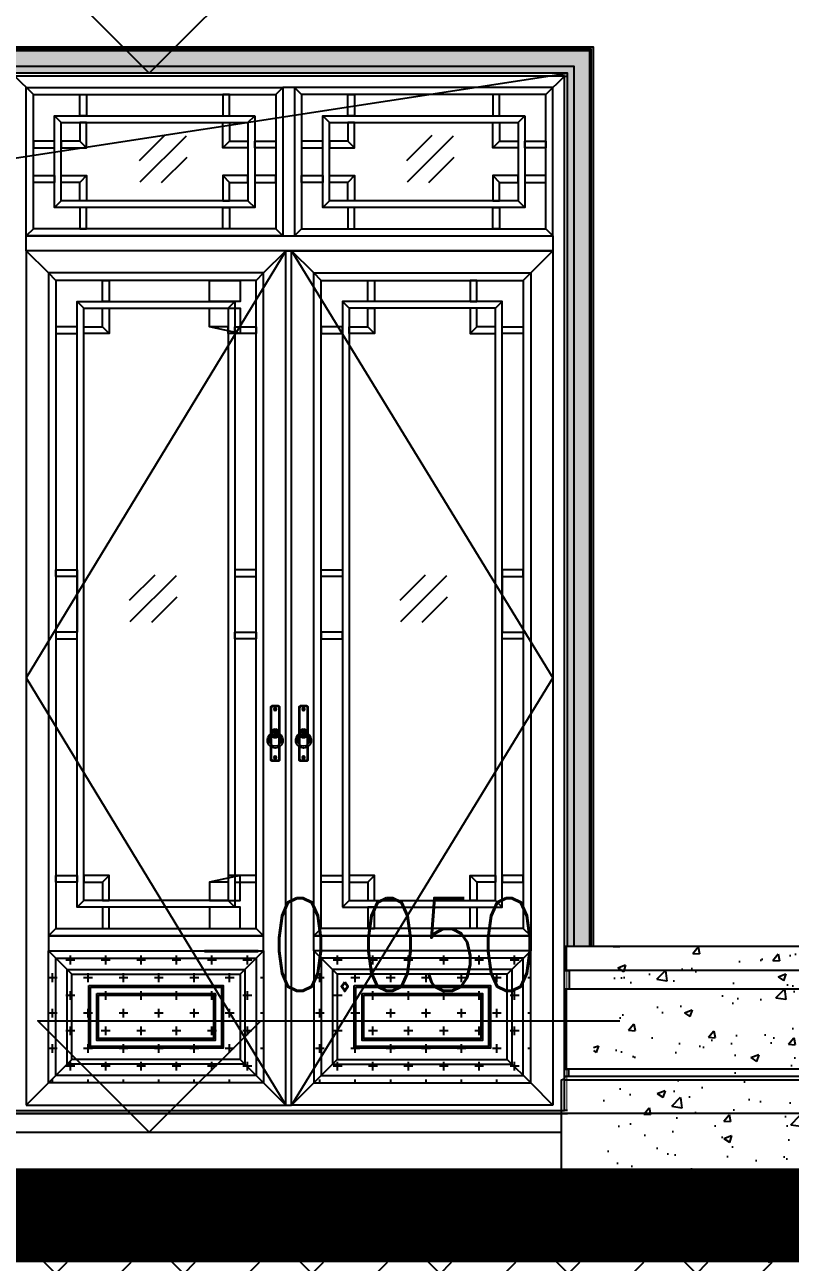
# Model space of a CAD drawing. Extents: x 296441 to 853063, y 459050 to 1117990.
# Drawn here: x 659963 to 662023, y 1082518 to 1085848 of the extents above; entities that cross this region are included whole.
import ezdxf
from ezdxf.xclip import XClip

# ---------------------------------------------------------------- set-up
doc = ezdxf.new("R2010")
doc.units = 0
doc.header["$LTSCALE"] = 1000
doc.header["$XCLIPFRAME"] = 0
for name, pattern in [('CENTER-1', [10, 6.25, -1.25, 1.25, -1.25]), ('CENTER2', [28.574999999999996, 19.05, -3.174999999999999, 3.174999999999999, -3.174999999999999]), ('DASH', [0.35, 0.25, -0.1]), ('E4-ELEV-S$0$HIDDEN2', [4.762499999999999, 3.175, -1.5875])]:
    doc.linetypes.add(name, pattern=pattern)
for name, color, linetype in [('1-1poumian-16-20$0$ZT1_Dim---标注---PM、LM、DY、JD', 252, 'Continuous'), ('1.5铝板', 3, 'Continuous'), ('95', 95, 'Continuous'), ('A_ABOVE', 21, 'DASH'), ('B-ELEV-S02$0$A-ELEV-MEDM-HEVY', 2, 'Continuous'), ('B-ELEV-S02$0$A-ELEV-THIN', 144, 'Continuous'), ('E1-TEXT-S$0$A-ANNO-LEVL', 3, 'Continuous'), ('E1-TEXT-S$0$A-ANNO-LEVL-TEXT', 255, 'Continuous'), ('E4-ELEV-S$0$A-ELEV-HDDN', 161, 'E4-ELEV-S$0$HIDDEN2'), ('E4-ELEV-S$0$A-ELEV-HEVY', 2, 'Continuous'), ('E4-ELEV-S$0$A-ELEV-XTHIN', 5, 'Continuous'), ('E4-ELEV-S$0$A-HOLE', 211, 'Continuous'), ('E4-TEXT-S$0$G-XREF', 2, 'Continuous'), ('G-GRID', 8, 'CENTER2'), ('G-XREF', 2, 'Continuous'), ('mt2-E$0$A-ELEV-OTLN', 1, 'Continuous'), ('SL-CXJ-001', 4, 'Continuous'), ('ZT0_默认图层-----PM、LM、DY、JD', 7, 'Continuous'), ('ZT1_通用--填充---PM、LM、DY、JD', 8, 'Continuous'), ('ZT3_面板--石材板-PM、LM、DY、JD', 45, 'Continuous'), ('主框线', 4, 'Continuous'), ('副框内口线', 6, 'Continuous'), ('花格栅', 6, 'Continuous'), ('铝合金花格条', 5, 'Continuous')]:
    doc.layers.add(name, color=color, linetype=linetype)
doc.styles.add('E1-TEXT-S$0$GOA_01_thin_0.75', font='romans.shx', dxfattribs={"width": 0.75, "bigfont": 'hzdx.shx'})

# ---------------------------------------------------------------- blocks, each defined once
blk = doc.blocks.new('*U2515')
at = {"layer": 'B-ELEV-S02$0$A-ELEV-MEDM-HEVY'}
blk.add_line((873.7925263893121, 1.403073629923019e-09), (-561.2074736107897, -9.011468779582915e-10), dxfattribs=at)
at = {"layer": 'B-ELEV-S02$0$A-ELEV-THIN'}
for p, q in [((873.7925263893121, -64.9999999983059), (-561.2074736103241, -65.0000000006101)), ((873.7925263893121, -114.999999998335), (-561.2074736103241, -115.0000000006392)), ((873.7925263892976, -329.9999999981021), (-561.2074736107897, -330.0000000004064)), ((873.792526389283, -349.9999999984514), (-561.2074736107897, -350.0000000007266)), ((873.7925263892976, -360.0009192613009), (-561.2074736107897, -360.0009192636052))]:
    blk.add_line(p, q, dxfattribs=at)
blk = doc.blocks.new('铜拉环')
at = {"color": 6}
for p, q in [((-2.25, 4.465142774803098), (-2.249999999767169, -4.465142774919514)), ((2.250000000232831, 4.465142774686683), (2.249999999767169, -4.465142774919514))]:
    blk.add_line(p, q, dxfattribs=at)
for centre, radius, start, end in [((0, -18.5), 21, 96.15063982235606, 83.84936017764394), ((0, 0), 4.999999999941792, 23.49372612488886, 156.5062738751111), ((0, -18.5), 16, 98.08401390717475, 81.91598609282526), ((0, 0), 4.999999999941792, 216.9667424906364, 323.0332575093636)]:
    blk.add_arc(centre, radius, start, end, dxfattribs=at)
blk = doc.blocks.new('窗执手')
at = {"color": 6}
for points in [[(12.00000000000122, -28.76631206035407), (12.00000000023405, 43.49999999999974, 0.414213562373095), (10.00000000023405, 45.49999999999974, 0.414213562373095), (8.000000000234053, 47.50000000011616), (-8.000000000231609, 47.49999999999974, 0.414213562373095), (-10.00000000023161, 45.49999999999974, 0.414213562373095), (-12.00000000023161, 43.49999999999974), (-12.00000000023161, -28.7663120605869)], [(10.00000000000122, -21.86474908096741), (10.00000000023405, 43.49999999999974, -0.4142135623816193), (8.000000000234053, 45.50000000005795), (-8.000000000231609, 45.49999999999974, -0.4142135623730951), (-10.00000000023161, 43.49999999999974), (-10.00000000023161, -21.86474908090921)], [(-12.00000000023161, -63.23368793941361), (-12.00000000023161, -98.50000000000026, 0.414213562373095), (-10.00000000023161, -100.5000000000003, 0.414213562373095), (-8.000000000231609, -102.5000000000003), (8.000000000234053, -102.5000000000003, 0.414213562373095), (10.00000000023405, -100.5000000000003, 0.414213562373095), (12.00000000000122, -98.50002934015382), (12.00000000000122, -63.23368793964644)], [(-10.00000000023161, -64.46618531248558), (-10.00000000023161, -98.50000000000026, -0.4142135623730951), (-8.000000000231609, -100.5000000000003), (8.000000000234053, -100.5000000000003, -0.4142135623389978), (10.00000000000122, -98.50000000000026), (10.00000000000122, -64.466185312602)]]:
    blk.add_lwpolyline(points, format="xyb", dxfattribs=at)
for points in [[(-11.56706704059494, -28.47279371728681), (-10.74999999999878, -27.50000000011667), (-11.69590533082251, -26.37381240807034), (-10.54344176431064, -25.4027790385301), (-11.25146348960575, -24.11369384994057), (-9.93170497449924, -23.38615310232879), (-10.37463421630551, -21.9837091377124), (-8.938298332503706, -21.52761999529346), (-9.099113569360867, -20.06571238947825), (-7.601397897581279, -19.8986021020103), (-7.47391908848536, -18.43341114535022), (-5.972380005287647, -18.5617016680192), (-5.561506090451672, -17.14953382592674), (-4.113846898776188, -17.56829502579083), (-3.435367531374737, -16.26341911772059), (-2.097220962400257, -16.95655823563018), (-1.177209725602239, -15.80911991058409), (-4.644391538022319e-10, -16.75000000000026), (1.177209725139022, -15.80911991058409), (2.09722096170421, -16.9565582357466), (3.43536753091152, -16.26341911772059), (4.113846898312971, -17.56829502579083), (5.561506089988455, -17.14953382592674), (5.97238000482443, -18.5617016680192), (7.473919088022143, -18.43341114535022), (7.601397897118062, -19.8986021020103), (9.09911356889765, -20.06571238947825), (8.938298332040489, -21.52761999529346), (10.37463421584229, -21.9837091377124), (9.931704974036023, -23.38615310232879), (11.25146348914254, -24.11369384994057), (10.54344176384743, -25.4027790385301), (11.6959053303593, -26.37381240807034), (10.74999999953556, -27.49999999988384), (11.56706703966606, -28.47279371664652)], [(-9.93730345717509, -27.50000000005846), (-10.24999999999878, -27.50000000005846)], [(-6.829454499761283, -26.14153703744549), (-10.0530491240776, -25.50032419955849)], [(9.658132502577558, -33.2438063449811), (8.938298332040489, -33.47238000470705), (9.09911356889765, -34.93428761052226), (7.601397897118062, -35.10139789799021), (7.473919088022143, -36.56658885465029), (5.97238000482443, -36.43829833198131), (5.561506089988455, -37.85046617407377), (4.113846898312971, -37.43170497420968), (3.43536753091152, -38.73658088227992), (2.09722096193704, -38.04344176437033), (1.177209725139022, -39.19088008941642), (1.222133505507372e-12, -38.25000000000026), (-1.177209725602239, -39.19088008941642), (-2.097220962167427, -38.04344176425391), (-3.435367531374737, -38.73658088227992), (-4.113846898776188, -37.43170497420968), (-5.561506090451672, -37.85046617407377), (-5.972380005287647, -36.43829833198131), (-7.47391908848536, -36.56658885465029), (-7.601397897581279, -35.10139789799021), (-9.099113569360867, -34.93428761052226), (-8.938298332503706, -33.47238000470705), (-9.658132502575114, -33.24380634515572)], [(-9.469765208194673, -23.57749481831004), (-4.731779619584501, -25.54003270692218)], [(-4.157348061444878, -24.72214883466975), (-8.522563526172831, -21.80540511180905)], [(-4.884746649999812, -30.76388336333937), (-8.522563526172831, -33.19459488819146)], [(-3.535533905726567, -23.96446609380681), (-7.247844506985217, -20.25215549254816)], [(-3.535533905726567, -31.03553390619371), (-7.247844506985217, -34.74784450745236)], [(-2.777851165503904, -23.34265193872878), (-5.694594888946682, -18.97743647417545)], [(-2.777851165271073, -31.65734806115532), (-5.694594888713851, -36.02256352588327)], [(-1.91341716237244, -22.88060233771128), (-3.92250518244569, -18.0302347920954)], [(-1.91341716237244, -32.11939766228923), (-3.922505182212859, -36.96976520802153)], [(-0.9754516088857201, -22.59607359778627), (-1.999675801022619, -17.44695087592143)], [(-0.9754516088857201, -32.40392640215603), (-1.999675801255449, -37.55304912402087)], [(-6.972697974561015e-10, -17.25000000000026), (-2.316085101483623e-10, -22.50000000005846)], [(-6.972697974561015e-10, -37.75000000000026), (-2.316085101483623e-10, -32.49999999994205)], [(0.9754516084225031, -22.59607359772806), (1.999675800559402, -17.44695087586322)], [(0.9754516086553338, -32.40392640227245), (1.999675800792232, -37.55304912407908)], [(1.913417161909223, -22.88060233753666), (3.922505181982473, -18.03023479192078)], [(1.913417161909223, -32.11939766246385), (3.922505181749642, -36.96976520819615)], [(2.777851165040687, -23.34265193855416), (5.694594888483465, -18.97743647388441)], [(2.777851165040687, -31.65734806150456), (5.694594888250634, -36.02256352617431)], [(3.53553390549618, -23.96446609363218), (7.247844506754831, -20.25215549248995)], [(3.53553390549618, -31.03553390631012), (7.247844506987661, -34.74784450745236)], [(4.157348061214492, -24.72214883449513), (8.522563526175276, -21.80540511157622)], [(9.469765208197117, -23.57749481831004), (4.731779619354114, -25.54003270686397)], [(4.884746649303764, -30.76388336316475), (8.522563526175276, -33.19459488842429)], [(6.829454499530897, -26.14153703732907), (10.05304912408005, -25.50032419938387)], [(9.937303457410366, -27.50000000011667), (10.25000000000122, -27.50000000011667)], [(-12.00000000023161, -35.41699475608792), (-12.00000000023161, -56.5830052439708)], [(-10.00000000023161, -33.51000400341607), (-10.00000000023161, -58.48999599658444)], [(10.00000000000122, -58.48999599681727), (10.00000000000122, -33.51000400318324)], [(12.00000000000122, -56.58300524432005), (12.00000000000122, -35.41699475573867)]]:
    blk.add_lwpolyline(points, dxfattribs=at)
at = {"color": 6, "linetype": 'ByBlock'}
for centre in [(1.222133505507372e-12, 37.50000000005795), (1.222133505507372e-12, -92.50000000005846)]:
    blk.add_circle(centre, 3.600000000093132, dxfattribs=at)
at = {"color": 6, "linetype": 'DASH', "ltscale": 0.002}
for centre in [(1.222133505507372e-12, 37.49999999999974), (1.222133505507372e-12, -92.50000000000026)]:
    blk.add_circle(centre, 2.5, dxfattribs=at)
at = {"color": 6}
blk.add_blockref('铜拉环', (1.222133505507372e-12, -27.50000000000026), dxfattribs=at)
blk = doc.blocks.new('单层玻璃')
at = {"layer": '95'}
for p, q in [((-1.216571543132886, -0.08520069334190339), (0.08520069322548807, 1.216571543191094)), ((-1.183139254106209, -1.183139254106209), (1.183139254106209, 1.183139254106209)), ((-0.08520069322548807, -1.216571543249302), (1.216571543132886, 0.08520069334190339))]:
    blk.add_line(p, q, dxfattribs=at)
blk = doc.blocks.new('*U1991')
at = {"layer": 'ZT1_通用--填充---PM、LM、DY、JD', "ltscale": 1000}
h = blk.add_hatch(dxfattribs=at)
h.set_pattern_fill('CROSS', color=256, scale=30)
h.set_pattern_definition([(0, (-1401.252191806105, -2709.252186925574), (47.625, 47.625), [23.8125, -71.4375]), (90, (-1389.345941806105, -2721.158436925574), (-47.625, 47.625), [23.8125, -71.4375])])
h.paths.add_polyline_path([(-1401.252191806105, -2354.000053827609), (-817.7477849922725, -2354.000041312538), (-817.7477849922725, -2709.252174410503), (-1401.252191806105, -2709.252186925574)])
h = blk.add_hatch(dxfattribs=at)
h.set_pattern_fill('CROSS', color=256, scale=30)
h.set_pattern_definition([(0, (-682.2522150072041, -2709.252177407034), (47.625, 47.625), [23.8125, -71.4375]), (90, (-670.3459650072041, -2721.158427407034), (-47.625, 47.625), [23.8125, -71.4375])])
h.paths.add_polyline_path([(-103.7478284289832, -2354.000044309301), (-682.2522150072036, -2354.000041312538), (-682.2522150072036, -2709.252174410503), (-103.7478284289832, -2709.252177407034)])
at = {"color": 8}
for p, q in [((-1442.000002275114, -50.00000950317364, 2.318144537438727e-09), (-1491.999999999311, 1.331325620601552e-08, 2.318144537438727e-09)), ((-63.00000947818671, -50.00001481128857, 2.318144537438727e-09), (-13.00000000267801, 1.596458582227343e-21, 2.318144537438727e-09)), ((-784.5000014468678, -49.99994128127582), (-765.4999999998254, -30.99993983423337)), ((-715.4999985527247, -49.99994128127582), (-734.4999999998254, -30.99993983423337)), ((-1441.99998689793, -410.9996924402239, 2.318144537438727e-09), (-1460.999981406794, -429.9996938874992, 2.318144537438727e-09)), ((-784.4999916144297, -410.9996389499865), (-765.4999999996508, -429.9996375027113)), ((-715.5000083851628, -410.9996389499865), (-734.5, -429.9996375027113)), ((-63.00002485537016, -410.9996924535371, 2.318144537438727e-09), (-44.00003034644806, -429.9996939008124, 2.318144537438727e-09)), ((-1401.252193787202, -529.7475165971135, 2.318144537438727e-09), (-1460.999999670961, -469.9996906851465, 2.318144537438727e-09)), ((-817.747786973312, -529.7475100753363), (-757.9999995684484, -469.9996849540621)), ((-682.2522130262805, -529.7475100753363), (-742.0000004311441, -469.9996849540621)), ((-103.7478264480601, -529.7475070788059, 2.318144537438727e-09), (-44.00002056424319, -469.999681166606, 2.318144537438727e-09)), ((-1381.200018703074, -549.7996912879915, 2.318144537438727e-09), (-1401.252193787202, -529.7475165971135, 2.318144537438727e-09)), ((-837.799962057441, -549.7996817694511), (-817.747786973312, -529.7475100753363)), ((-662.2000379421515, -549.7996817694511), (-682.2522130262805, -529.7475100753363)), ((-123.8000015321891, -549.7996817694511, 2.318144537438727e-09), (-103.7478264480601, -529.7475070788059, 2.318144537438727e-09)), ((-1381.200036376142, -2293.947904148097, 2.318144537438727e-09), (-1401.252191806105, -2314.00005957806, 2.318144537438727e-09)), ((-837.7999797305092, -2293.947894629557), (-817.7477849922725, -2314.000066323671)), ((-662.2000202689669, -2293.947894629557), (-682.2522150072036, -2314.000066323671)), ((-123.7999838590044, -2293.947894629557, 2.318144537438727e-09), (-103.7478284289832, -2314.000050059753, 2.318144537438727e-09)), ((-1338.195294790328, -2417.056950843385, 2.318144537438727e-09), (-1401.252191806105, -2354.000053827609, 2.318144537438727e-09)), ((-817.7477849922725, -2354.000041312538), (-880.804682008049, -2417.056938328315)), ((-682.2522150072036, -2354.000041312538), (-619.1953179914271, -2417.056938328315)), ((-166.8047254447597, -2417.056941325078, 2.318144537438727e-09), (-103.7478284289832, -2354.000044309301, 2.318144537438727e-09)), ((-1338.195294790328, -2646.195289909798, 2.318144537438727e-09), (-1401.252191806105, -2709.252186925574, 2.318144537438727e-09)), ((-880.804682008049, -2646.195277394727), (-817.7477849922725, -2709.252174410503)), ((-619.1953179914271, -2646.195277394727), (-682.2522150072036, -2709.252174410503)), ((-166.8047254447597, -2646.195280391257, 2.318144537438727e-09), (-103.7478284289832, -2709.252177407034, 2.318144537438727e-09)), ((-1401.252191806105, -2709.252186925574, 2.318144537438727e-09), (-1461.000017718246, -2769.000012837541, 2.318144537438727e-09)), ((-817.7477849922725, -2709.252174410503), (-757.9999956008396, -2769.000003319234)), ((-682.2522150072036, -2709.252174410503), (-742.0000043986365, -2769.000003319234)), ((-103.7478284289832, -2709.252177407034, 2.318144537438727e-09), (-44.0000025168415, -2769.000003319234, 2.318144537438727e-09))]:
    blk.add_line(p, q, dxfattribs=at)
at = {"color": 6}
blk.add_line((-765.4999999998254, -30.99993983423337), (-734.4999999998254, -30.99994178046472), dxfattribs=at)
for p, q in [((-757.9999957808759, -469.9996811663732), (-1460.999997660061, -1619.499851761111, 2.318144537655567e-09)), ((-742.0000004311441, -469.9996884781867), (-757.9999995684484, -469.9996811663732)), ((-742.0000042187166, -469.9996811663732), (-44.00002257502683, -1619.499842242571, 2.318144537655567e-09)), ((-1460.999997660061, -1619.499851761111, 2.318144537655567e-09), (-757.9999995693215, -2768.999999350868)), ((-44.00002257502683, -1619.499842242571, 2.318144537655567e-09), (-742.0000004302128, -2768.999999350868)), ((-742.0000004302128, -2769.000003319234), (-757.9999956008396, -2769.000003319234))]:
    blk.add_line(p, q)
for points in [[(-1517.999999998379, -2784.00002700808), (-1491.999999999252, -2784.00002700808), (-1491.999999999311, 1.331325620601552e-08), (-1517.999999998437, 1.331325620601552e-08)], [(12.99999999819511, -2784.000027021393), (-13.00000000093178, -2784.000027021393), (-13.00000000098998, 1.596458582227343e-21), (12.9999999981369, 1.596458582227343e-21)], [(-1460.999999670961, -429.9998052403843), (-1460.999997659712, -469.9997802292509), (-44.00001391355227, -469.9996643816121), (-44.00001391355227, -429.9996893927455)], [(-1460.999997660527, -2769.000012837541), (-757.9999995693215, -2769.000003319234), (-757.9999995684484, -469.9996811663732), (-1460.999997659712, -469.9996906851465)], [(-44.00002257456117, -2769.000003319234), (-742.0000004302128, -2769.000003319234), (-742.0000004311441, -469.9996811663732), (-44.0000225755507, -469.999681166606)], [(-817.7477849922725, -2354.000041312538), (-817.7477849922725, -2314.000066323671), (-1401.252191806105, -2314.000078838742), (-1401.252191806105, -2354.000053827609)], [(-682.2522150072036, -2354.000041312538), (-682.2522150072036, -2314.000066323671), (-103.7478284289832, -2314.000069320435), (-103.7478284289832, -2354.000044309301)]]:
    blk.add_lwpolyline(points, close=True)
at = {"color": 2, "ltscale": 250}
for points in [[(-1381.200036376142, -2293.947904148097), (-837.7999797305092, -2293.947894629557), (-837.799962057441, -549.7996817694511), (-1381.200018703074, -549.7996912879915)], [(-123.7999838590044, -2293.947894629557), (-662.2000202689669, -2293.947894629557), (-662.2000379421515, -549.7996817694511), (-123.8000015321891, -549.7996817694511)], [(-1381.200016721976, -2374.052228911738), (-837.7999600764015, -2374.052216396667), (-837.7999600764015, -2689.199999326374), (-1381.200016721976, -2689.200011841445)], [(-123.8000035131122, -2374.05221939343), (-662.2000399230747, -2374.052216396667), (-662.2000399230747, -2689.199999326374), (-123.8000035131122, -2689.200002322905)]]:
    blk.add_lwpolyline(points, close=True, dxfattribs=at)
at = {"layer": '1.5铝板', "ltscale": 250}
for points in [[(-765.4999780881335, -429.9996375027113), (-1460.999981406794, -429.9996938874992), (-1461.000003318486, -30.99999621878844), (-765.4999999998254, -30.99993983423337)], [(-734.5000219115173, -429.9996375027113), (-44.00003034644806, -429.9996939008124), (-44.00000843475618, -30.9999962321017), (-734.4999999998254, -30.99993983423337)], [(-784.499979131564, -410.9996389499865), (-1441.999982450225, -410.9996924402239), (-1442.000002275114, -49.99999477174599), (-784.4999989563948, -49.99994128127582)], [(-715.5000208680867, -410.9996389499865), (-63.00002930301753, -410.9996924535371), (-63.00000947818671, -49.99999478505924), (-715.5000010432559, -49.99994128127582)], [(-1401.252191806105, -2354.000053827609), (-817.7477849922725, -2354.000041312538), (-817.7477849922725, -2709.252174410503), (-1401.252191806105, -2709.252186925574)], [(-103.7478284289832, -2354.000044309301), (-682.2522150072036, -2354.000041312538), (-682.2522150072036, -2709.252174410503), (-103.7478284289832, -2709.252177407034)]]:
    blk.add_lwpolyline(points, close=True, dxfattribs=at)
at = {"layer": 'A_ABOVE', "color": 3, "linetype": 'CENTER2', "ltscale": 10, "const_width": 16}
for points in [[(-1505.000000000358, 4.007290117444495e-06), (-1504.999999998903, -2784.00002700808)], [(-4.547473508864641e-13, 3.993976861238481e-06), (-1.339230948360637e-09, -2784.000027021393)]]:
    blk.add_lwpolyline(points, dxfattribs=at)
at = {"layer": 'SL-CXJ-001', "ltscale": 250}
for points in [[(-1351.200016721976, -2404.052228911738), (-867.7999600764015, -2404.052216396667), (-867.7999600764015, -2659.199999326374), (-1351.200016721976, -2659.200011841445)], [(-1338.195294790328, -2417.056950843385), (-880.804682008049, -2417.056938328315), (-880.804682008049, -2646.195277394727), (-1338.195294790328, -2646.195289909798)], [(-153.8000035131122, -2404.05221939343), (-632.2000399230747, -2404.052216396667), (-632.2000399230747, -2659.199999326374), (-153.8000035131122, -2659.200002322905)], [(-166.8047254447597, -2417.056941325078), (-619.1953179914271, -2417.056938328315), (-619.1953179914271, -2646.195277394727), (-166.8047254447597, -2646.195280391257)], [(-926.3046881378978, -2447.05689361156), (-1292.695288660479, -2447.05699556014), (-1292.695288660479, -2616.195334626553), (-926.3046881378978, -2616.195232677972)], [(-930.9730330652674, -2451.725239695981), (-1288.02694373311, -2451.725339330458), (-1288.02694373311, -2611.526988542131), (-930.9730330652674, -2611.526888907654)], [(-212.3047273335983, -2447.056888845749), (-573.6953161025885, -2447.056990807643), (-573.6953161025885, -2616.195329874055), (-212.3047273335983, -2616.195227912161)], [(-216.9730722610261, -2451.725234930171), (-569.0269711751607, -2451.725334577961), (-569.0269711751607, -2611.526983789634), (-216.9730722610261, -2611.526884141844)], [(-947.6363432104699, -2468.388553971192), (-1271.363633587907, -2468.388645346002), (-1271.363633587907, -2594.86367426692), (-947.6363432104699, -2594.863582892343)], [(-952.3046881378978, -2473.056900055613), (-1266.695288660479, -2473.05698911632), (-1266.695288660479, -2590.195328182499), (-952.3046881378978, -2590.195239122026)], [(-233.6363824062282, -2468.388549205381), (-552.3636610299582, -2468.388640593272), (-552.3636610299582, -2594.863669514423), (-233.6363824062282, -2594.8635781263)], [(-238.3047273335978, -2473.056895289803), (-547.6953161025885, -2473.056984363589), (-547.6953161025885, -2590.195323430002), (-238.3047273335978, -2590.195234355982)]]:
    blk.add_lwpolyline(points, close=True, dxfattribs=at)
at = {"layer": '主框线'}
blk.add_lwpolyline([(-13.00000000180489, -2784.000027021393), (-1492.000000000126, -2783.99999688678), (-1491.999999999311, 3.013461362570713e-05), (-13.00000000098998, 1.596458582227343e-21)], close=True, dxfattribs=at)
at = {"layer": '副框内口线', "linetype": 'CENTER-1', "ltscale": 40}
blk.add_lwpolyline([(-4.999988907832176, -2792.000027173664), (-1500.000000000126, -2791.99999688678), (-1499.999999999311, 8.000003113220446), (-4.999988907017269, 7.999999847728759)], close=True, dxfattribs=at)
at = {"layer": '花格栅', "color": 6, "ltscale": 250}
for points in [[(-1401.252211460271, -2314.000079232226), (-817.7478046463802, -2314.000069713686), (-817.747786973312, -529.7475066853222), (-1401.252193787202, -529.7475162038626)], [(-103.7478087748755, -2314.000069713686), (-682.2521953530959, -2314.000069713686), (-682.2522130262805, -529.7475066853222), (-103.7478264480601, -529.7475066853222)]]:
    blk.add_lwpolyline(points, close=True, dxfattribs=at)
at = {"layer": '铝合金花格条'}
for p, q in [((-1324.200026330722, -1346.873753295704, -7.566064174344741e-07), (-1324.200026331653, -1496.873753295704, -7.566064174344741e-07)), ((-894.7999696930638, -1346.873743777163, -3.806213532545673e-07), (-894.7999696939951, -1496.873743777163, -3.806213532545673e-07)), ((-605.2000291027362, -1346.873743777163, -3.806213532545673e-07), (-605.2000291018048, -1496.873743777163, -3.806213532545673e-07)), ((-180.7999927006899, -1346.873743777164, -7.566064174344741e-07), (-180.7999926997586, -1496.873743777164, -7.566064174344741e-07))]:
    blk.add_line(p, q, dxfattribs=at)
for points in [[(-1316.99999541342, -50.00000471361447), (-1298.99999541342, -50.00000471268315), (-1298.99999541051, -107.0000047126832), (-1316.99999541051, -107.0000047136145)], [(-909.499992089055, -49.99997265450656), (-927.499992089055, -49.99997265357524), (-927.499992091849, -106.9999726535752), (-909.499992091849, -106.9999726545066)], [(-590.5000079107122, -50.00011007976718), (-572.5000079107122, -50.00011007883586), (-572.5000079078018, -107.0001100788359), (-590.5000079078018, -107.0001100797672)], [(-188.0000163399386, -50.00010601943359), (-206.0000163399386, -50.00010601850227), (-206.0000163427326, -107.0001060185023), (-188.0000163427326, -107.0001060194336)], [(-1384.999995410393, -107.0000047168741), (-1384.999875581017, -354.0826572414534), (-841.499872262415, -354.0826251821127), (-841.499992091849, -106.9999726577662)], [(-1366.999995410393, -125.0000047168741), (-1366.999875581017, -336.0826572414534), (-859.499872262415, -336.0826251821127), (-859.499992091849, -124.9999726577662)], [(-658.5000079076854, -107.0001100830268), (-658.4998880783096, -354.0827626073733), (-119.999896513415, -354.0827585470397), (-120.0000163427326, -107.0001060226932)], [(-640.5000079076854, -125.0001100830268), (-640.4998880783096, -336.0827626073733), (-137.999896513415, -336.0827585470397), (-138.0000163427326, -125.0001060226932)], [(-1441.99999541051, -175.0000047168741), (-1441.99999541051, -193.0000047168741), (-1384.99999541051, -193.0000047168741), (-1384.99999541051, -175.0000047168741)], [(-784.499992091849, -174.9999726577662), (-784.499992091849, -192.9999726577662), (-841.499992091849, -192.9999726577662), (-841.499992091849, -174.9999726577662)], [(-715.5000079078018, -175.0001100830268), (-715.5000079078018, -193.0001100830268), (-658.5000079078018, -193.0001100830268), (-658.5000079078018, -175.0001100830268)], [(-63.00001634273258, -175.0001060226932), (-63.00001634273258, -193.0001060226932), (-120.0000163427326, -193.0001060226932), (-120.0000163427326, -175.0001060226932)], [(-1441.999875581017, -286.0826572423848), (-1441.999875581017, -268.0826572423848), (-1384.999875581017, -268.0826572423848), (-1384.999875581017, -286.0826572423848)], [(-784.499872262415, -286.082625183044), (-784.499872262415, -268.082625183044), (-841.499872262415, -268.082625183044), (-841.499872262415, -286.082625183044)], [(-715.4998880783096, -286.0827626083046), (-715.4998880783096, -268.0827626083046), (-658.4998880783096, -268.0827626083046), (-658.4998880783096, -286.0827626083046)], [(-62.99989651341502, -286.082758547971), (-62.99989651341502, -268.082758547971), (-119.999896513415, -268.082758547971), (-119.999896513415, -286.082758547971)], [(-1316.999875583811, -411.0826572456444), (-1298.999875583811, -411.0826572465757), (-1298.999875581017, -354.0826572465757), (-1316.999875581017, -354.0826572456444)], [(-909.499872259621, -411.0826251863036), (-927.499872259621, -411.082625187235), (-927.499872262415, -354.082625187235), (-909.499872262415, -354.0826251863036)], [(-590.4998880811036, -411.0827626115642), (-572.4998880811036, -411.0827626124956), (-572.4998880783096, -354.0827626124956), (-590.4998880783096, -354.0827626115642)], [(-187.9998965106211, -411.0827585512307), (-205.9998965106211, -411.082758552162), (-205.999896513415, -354.082758552162), (-187.999896513415, -354.0827585512307)], [(-1256.200018699348, -549.7996912879915), (-1238.200018699348, -549.7996912879915), (-1238.200018699348, -606.7996912879915), (-1256.200018699348, -606.7996912879915)], [(-962.7999620607006, -549.7996817694511), (-980.7999620607006, -549.7996817694511), (-980.7999620607006, -606.7996817694511), (-962.7999620607006, -606.7996817694511)], [(-537.2000379388919, -549.7996817694511), (-619.200043812627, -549.7996817694511), (-619.200043812627, -606.7996817694511), (-537.2000379388919, -606.7996817694511)], [(-248.8000015359139, -549.7996817694511), (-266.8000015359139, -549.7996817694511), (-266.8000015359139, -606.7996817694511), (-248.8000015359139, -606.7996817694511)], [(-894.7999797337689, -2236.947894629557), (-1324.200036371485, -2236.947904148097), (-1324.200018698417, -606.7996912879915), (-894.7999620607006, -606.7996817694511)], [(-912.7999797337689, -2218.947894629557), (-1306.200036371485, -2218.947904148097), (-1306.200018698417, -624.7996912879915), (-912.7999620607006, -624.7996817694511)], [(-605.2000202657073, -2236.947894629557), (-180.7999838636611, -2236.947894629557), (-180.8000015368457, -606.7996817694511), (-605.2000379388919, -606.7996817694511)], [(-587.2000202657073, -2218.947894629557), (-198.7999838636611, -2218.947894629557), (-198.8000015368457, -624.7996817694511), (-587.2000379388919, -624.7996817694511)], [(-1381.200018702608, -674.7996912851976), (-1381.200018703539, -692.7996912851976), (-1324.200018703539, -692.7996912879915), (-1324.200018702608, -674.7996912879915)], [(-837.799962057441, -674.7996817666572), (-837.7999620565097, -692.7996817666572), (-894.7999620565097, -692.7996817694511), (-894.799962057441, -674.7996817694511)], [(-662.2000379421515, -674.7996817666572), (-662.2000379430829, -692.7996817666572), (-605.2000379430829, -692.7996817694511), (-605.2000379421515, -674.7996817694511)], [(-123.8000015326547, -674.7996817666572), (-123.8000015317234, -692.7996817666572), (-180.8000015317234, -692.7996817694511), (-180.8000015326547, -674.7996817694511)], [(-1324.200026330722, -1346.873753295704), (-1381.200026330722, -1346.873753295704), (-1381.200026330722, -1328.873753295704), (-1324.200026330722, -1328.873753295704)], [(-894.7999696939951, -1346.873743777163), (-837.7999696939951, -1346.873743777163), (-837.7999696939951, -1328.873743777163), (-894.7999696939951, -1328.873743777163)], [(-605.2000291018048, -1346.873743777163), (-662.2000291018048, -1346.873743777163), (-662.2000291018048, -1328.873743777163), (-605.2000291018048, -1328.873743777163)], [(-180.7999927006899, -1346.873743777164), (-123.7999927006899, -1346.873743777164), (-123.7999927006899, -1328.873743777164), (-180.7999927006899, -1328.873743777164)], [(-1324.200026330722, -1496.873753295704), (-1381.200026330722, -1496.873753295704), (-1381.200026330722, -1514.873753295704), (-1324.200026330722, -1514.873753295704)], [(-894.7999696939951, -1496.873743777163), (-837.7999696939951, -1496.873743777163), (-837.7999696939951, -1514.873743777163), (-894.7999696939951, -1514.873743777163)], [(-605.2000291018048, -1496.873743777163), (-662.2000291018048, -1496.873743777163), (-662.2000291018048, -1514.873743777163), (-605.2000291018048, -1514.873743777163)], [(-180.7999927006899, -1496.873743777164), (-123.7999927006899, -1496.873743777164), (-123.7999927006899, -1514.873743777164), (-180.7999927006899, -1514.873743777164)], [(-1381.200036375676, -2168.947904150891), (-1381.200036376607, -2150.947904150891), (-1324.200036376607, -2150.947904148097), (-1324.200036375676, -2168.947904148097)], [(-837.7999797305092, -2168.947894632816), (-837.7999797295779, -2150.947894632816), (-894.7999797295779, -2150.94789462979), (-894.7999797305092, -2168.94789462979)], [(-662.2000202689669, -2168.947894632816), (-662.2000202698982, -2150.947894632816), (-605.2000202698982, -2150.94789462979), (-605.2000202689669, -2168.94789462979)], [(-123.7999838594701, -2168.947894632351), (-123.7999838585388, -2150.947894632351), (-180.7999838585388, -2150.947894629557), (-180.7999838594701, -2168.947894629557)], [(-1256.200036372416, -2293.947904148097), (-1238.200036372416, -2293.947904148097), (-1238.200036372416, -2236.947904148097), (-1256.200036372416, -2236.947904148097)], [(-962.7999797337689, -2293.94789462979), (-980.7999797337689, -2293.94789462979), (-980.7999797337689, -2236.94789462979), (-962.7999797337689, -2236.94789462979)], [(-537.2000202657073, -2293.94789462979), (-619.2000261394423, -2293.94789462979), (-619.2000261394423, -2236.94789462979), (-537.2000202657073, -2236.94789462979)], [(-248.7999838627293, -2293.947894629557), (-266.7999838627293, -2293.947894629557), (-266.7999838627293, -2236.947894629557), (-248.7999838627293, -2236.947894629557)]]:
    blk.add_lwpolyline(points, close=True, dxfattribs=at)
for points, elevation in [([(-1366.999995410393, -125.0000047168741), (-1384.999995410393, -107.0000047168741)], 3.088924884035726e-05), ([(-1298.999995410277, -193.0000047168741), (-1316.99999541051, -175.0000047168741), (-1366.99999541051, -175.0000047168741), (-1366.99999541051, -193.0000047168741), (-1298.99999541051, -193.0000047168741), (-1298.999995410626, -125.0000047168741), (-1316.999995410626, -125.0000047168741), (-1316.99999541051, -175.0000047168741)], 3.088924884035726e-05), ([(-927.4999920920818, -192.9999726577662), (-909.499992091849, -174.9999726577662), (-859.499992091849, -174.9999726577662), (-859.499992091849, -192.9999726577662), (-927.499992091849, -192.9999726577662), (-927.499992091849, -124.9999726577662), (-909.499992091849, -124.9999726577662), (-909.499992091849, -174.9999726577662)], 3.088693069581983e-05), ([(-859.499992091849, -124.9999726577662), (-841.499992091849, -106.9999726577662)], 3.088693069581983e-05), ([(-640.5000079076854, -125.0001100830268), (-658.5000079076854, -107.0001100830268)], 3.088693069581983e-05), ([(-572.5000079075689, -193.0001100830268), (-590.5000079078018, -175.0001100830268), (-640.5000079078018, -175.0001100830268), (-640.5000079078018, -193.0001100830268), (-572.5000079078018, -193.0001100830268), (-572.5000079079182, -125.0001100830268), (-590.5000079079182, -125.0001100830268), (-590.5000079078018, -175.0001100830268)], 3.088693069581983e-05), ([(-206.0000163429654, -193.0001060226932), (-188.0000163427326, -175.0001060226932), (-138.0000163427326, -175.0001060226932), (-138.0000163427326, -193.0001060226932), (-206.0000163427326, -193.0001060226932), (-206.0000163427326, -125.0001060226932), (-188.0000163427326, -125.0001060226932), (-188.0000163427326, -175.0001060226932)], 3.088924884035726e-05), ([(-138.0000163427326, -125.0001060226932), (-120.0000163427326, -107.0001060226932)], 3.088924884035726e-05), ([(-1298.999875580785, -268.0826572423848), (-1316.999875581017, -286.0826572423848), (-1366.999875581017, -286.0826572423848), (-1366.999875581017, -268.0826572423848), (-1298.999875581017, -268.0826572423848), (-1298.999875581017, -336.0826572423848), (-1316.999875581017, -336.0826572423848), (-1316.999875581017, -286.0826572423848)], 3.050862748710248e-05), ([(-927.4998722626478, -268.082625183044), (-909.499872262415, -286.082625183044), (-859.499872262415, -286.082625183044), (-859.499872262415, -268.082625183044), (-927.499872262415, -268.082625183044), (-927.499872262415, -336.082625183044), (-909.499872262415, -336.082625183044), (-909.499872262415, -286.082625183044)], 3.050630934256504e-05), ([(-572.4998880780768, -268.0827626083046), (-590.4998880783096, -286.0827626083046), (-640.4998880783096, -286.0827626083046), (-640.4998880783096, -268.0827626083046), (-572.4998880783096, -268.0827626083046), (-572.4998880783096, -336.0827626083046), (-590.4998880783096, -336.0827626083046), (-590.4998880783096, -286.0827626083046)], 3.050630934256504e-05), ([(-205.9998965136479, -268.082758547971), (-187.999896513415, -286.082758547971), (-137.999896513415, -286.082758547971), (-137.999896513415, -268.082758547971), (-205.999896513415, -268.082758547971), (-205.999896513415, -336.082758547971), (-187.999896513415, -336.082758547971), (-187.999896513415, -286.082758547971)], 3.050862748710248e-05), ([(-1366.999875581017, -336.0826572414534), (-1384.999875581017, -354.0826572414534)], 3.050862748710248e-05), ([(-859.499872262415, -336.0826251821127), (-841.499872262415, -354.0826251821127)], 3.050630934256504e-05), ([(-640.4998880783096, -336.0827626073733), (-658.4998880783096, -354.0827626073733)], 3.050630934256504e-05), ([(-137.999896513415, -336.0827585470397), (-119.999896513415, -354.0827585470397)], 3.050862748710248e-05), ([(-1306.200018698417, -624.7996912879915), (-1324.200018698417, -606.7996912879915)], 3.050862748710248e-05), ([(-1238.200018699348, -692.7996912879915), (-1256.200018699348, -674.7996912879915), (-1256.200018699348, -624.7996912879915), (-1238.200018699348, -624.7996912879915), (-1238.200018699348, -692.7996912879915), (-1306.200018699348, -692.7996912879915), (-1306.200018699348, -674.7996912879915), (-1256.200018699348, -674.7996912879915)], 3.050862748710248e-05), ([(-980.7999620607006, -692.799681769684), (-962.7999620607006, -674.7996817694511), (-962.7999620607006, -624.7996817694511), (-980.7999620607006, -624.7996817694511), (-980.7999620607006, -692.7996817694511), (-912.7999620607006, -692.7996817694511), (-912.7999620607006, -674.7996817694511), (-962.7999620607006, -674.7996817694511)], 3.088461255128239e-05), ([(-912.7999620607006, -624.7996817694511), (-894.7999620607006, -606.7996817694511)], 3.088461255128239e-05), ([(-619.200043812627, -692.799681769684), (-537.2000379388919, -674.7996817694511), (-537.2000379388919, -624.7996817694511), (-619.200043812627, -624.7996817694511), (-619.200043812627, -692.7996817694511), (-587.2000379388919, -692.7996817694511), (-587.2000379388919, -674.7996817694511), (-537.2000379388919, -674.7996817694511)], 3.088461255128217e-05), ([(-587.2000379388919, -624.7996817694511), (-605.2000379388919, -606.7996817694511)], 3.088461255128239e-05), ([(-266.8000015359144, -692.799681769684), (-248.8000015359144, -674.7996817694511), (-248.8000015359144, -624.7996817694511), (-266.8000015359144, -624.7996817694511), (-266.8000015359144, -692.7996817694511), (-198.8000015359144, -692.7996817694511), (-198.8000015359144, -674.7996817694511), (-248.8000015359144, -674.7996817694511)], 3.050862748710248e-05), ([(-198.8000015368457, -624.7996817694511), (-180.8000015368457, -606.7996817694511)], 3.050862748710248e-05), ([(-1238.200036372416, -2150.947904147864), (-1256.200036372416, -2168.947904148097), (-1256.200036372416, -2218.947904148097), (-1238.200036372416, -2218.947904148097), (-1238.200036372416, -2150.947904148097), (-1306.200036372416, -2150.947904148097), (-1306.200036372416, -2168.947904148097), (-1256.200036372416, -2168.947904148097)], 3.050862748710248e-05), ([(-980.7999797337689, -2150.947894629557), (-962.7999797337689, -2168.94789462979), (-962.7999797337689, -2218.94789462979), (-980.7999797337689, -2218.94789462979), (-980.7999797337689, -2150.94789462979), (-912.7999797337689, -2150.947894630022), (-912.7999797337689, -2168.947894630022), (-962.7999797337689, -2168.94789462979)], 3.088461255128239e-05), ([(-619.2000261394423, -2150.947894629557), (-537.2000202657073, -2168.94789462979), (-537.2000202657073, -2218.94789462979), (-619.2000261394423, -2218.94789462979), (-619.2000261394423, -2150.94789462979), (-587.2000202657073, -2150.947894630022), (-587.2000202657073, -2168.947894630022), (-537.2000202657073, -2168.94789462979)], 3.088461255128217e-05), ([(-266.7999838627297, -2150.947894629557), (-248.7999838627297, -2168.947894629557), (-248.7999838627297, -2218.947894629557), (-266.7999838627297, -2218.947894629557), (-266.7999838627297, -2150.947894629557), (-198.7999838627297, -2150.947894629557), (-198.7999838627297, -2168.947894629557), (-248.7999838627297, -2168.947894629557)], 3.050862748710248e-05), ([(-1306.200036371485, -2218.947904148097), (-1324.200036371485, -2236.947904148097)], 3.050862748710248e-05), ([(-912.7999797337689, -2218.947894629557), (-894.7999797337689, -2236.947894629557)], 3.088461255128239e-05), ([(-587.2000202657073, -2218.947894629557), (-605.2000202657073, -2236.947894629557)], 3.088461255128239e-05), ([(-198.7999838636611, -2218.947894629557), (-180.7999838636611, -2236.947894629557)], 3.050862748710248e-05)]:
    blk.add_lwpolyline(points, dxfattribs=dict(at, elevation=elevation))
at = {"xscale": -52.5, "yscale": 52.5, "zscale": 52.5}
for p in [(-1131.427565052873, -222.9758031354286, -3.806213532547842e-07), (-412.5935682264972, -222.9758031354286, -3.80621353255001e-07), (-1113.697843567003, -1405.974266212899, -3.806213532545673e-07), (-385.9067846360849, -1405.974282338982, -3.806213532547842e-07)]:
    blk.add_blockref('单层玻璃', p, dxfattribs=at)
for p in [(-789.97818479751, -1741.500003319234), (-713.7260575757828, -1741.500003319234)]:
    blk.add_blockref('窗执手', p)
blk = doc.blocks.new('20200326164845')
at = {"layer": 'ZT0_默认图层-----PM、LM、DY、JD', "ltscale": 1000}
ref = blk.add_blockref('*U1991', (-749.9999999996417, -7.99999658561137), dxfattribs=at)
XClip(ref).set_block_clipping_path([(-1499.9999999993106, -2792.000005609727), (139.05751291284196, 8.000003099909009)])
blk = doc.blocks.new('20191018112751')
at = {"layer": 'ZT3_面板--石材板-PM、LM、DY、JD'}
blk.add_lwpolyline([(0, 0), (30.00000021187589, 0), (30.0000002104789, -64.99999999976717), (20.00000021094456, -64.99999999976717), (20.00000021117739, -114.9999999997672), (27.69230790273286, -114.9999999997672), (30.00000021024607, -117.3076923075132), (30.00000021094456, -329.9999999997672), (22.30769251752645, -329.9999999995343), (22.30769251682796, -350), (32.30769251659513, -350, 0.4142218962024014), (42.30769251286983, -360.000284533482), (42.30769251286983, -850.0000000214204)], format="xyb", dxfattribs=at)
blk = doc.blocks.new('E4-ELEV-S')
at = {"layer": 'ZT1_通用--填充---PM、LM、DY、JD', "ltscale": 1000}
h = blk.add_hatch(dxfattribs=at)
h.set_pattern_fill('混凝土', color=256, scale=10)
h.set_pattern_definition([(49.99999999999999, (48895.35017838911, 450.000003278954), (71.72601826007535, -6.275213498259511), [7.5, -82.5]), (355, (48895.35017838911, 450.000003278954), (-13.8751333613, 75.21921337000119), [6, -66]), (100.4514, (48901.32734638907, 449.4770692789461), (57.85093817140216, 68.94395420609536), [6.374019000000001, -70.1142112]), (46.18420000000002, (48895.35017838911, 470.000003278954), (106.7241048625644, -16.55190143290181), [11.24999999999997, -123.7499999999998]), (96.6356, (48904.24385288917, 468.6206725791562), (93.46627055487033, 97.41178709004417), [9.561028799999999, -105.1713]), (351.1842, (48895.35017838911, 470.000003278954), (93.46619451336272, 97.41186009253246), [9, -99]), (21, (48905.35017838911, 465.000003278954), (59.69070521184616, -40.26188906653388), [7.5, -82.5]), (326.0000000000001, (48905.35017838911, 465.000003278954), (24.33153319215817, 72.5150045046853), [6, -66]), (71.4514, (48910.32440168911, 461.6448426789138), (84.02226285814899, 32.25304967099524), [6.374019000000001, -70.1142112]), (37.50000000000001, (48895.35017838911, 450.000003278954), (1.215985531729067, 33.28938538313115), [0, -65.19999999999999, 0, -67, 0, -66.25]), (7.499999999999999, (48895.35017838911, 450.000003278954), (26.30695374421486, 39.44117118823603), [0, -38.2, 0, -63.7, 0, -25.25]), (327.5, (48873.05017838906, 450.000003278954), (53.3822436172409, -2.255487173437976), [0, -25, 0, -78, 0, -103.5]), (317.5, (48863.05017838906, 450.000003278954), (58.31861693423862, 10.01049823323177), [0, -32.5, 0, -51.8, 0, -73.5])])
h.paths.add_polyline_path([(2924.999999989872, 449.9999999988358), (2994.999999986612, 449.9999999988358), (2994.999999986612, 2870.000002890592), (604.9999999885913, 2870.00000289036), (604.9999999885913, 449.999999998603), (674.9999999885913, 449.999999998603), (674.9999999885913, 2800.000002886401), (2924.999999986612, 2800.000002886634)])
h = blk.add_hatch(dxfattribs=at)
h.set_pattern_fill('混凝土', color=256, scale=30)
h.set_pattern_definition([(49.99999999999999, (2994.99999998929, -400.0000000002328), (215.178054780226, -18.82564049477853), [22.5, -247.5]), (355, (2994.99999998929, -400.0000000002328), (-41.6254000839, 225.6576401100035), [18, -198]), (100.4514, (3012.931503989268, -401.5688020002563), (173.5528145142065, 206.8318626182861), [19.122057, -210.3426336]), (46.18420000000002, (2994.99999998929, -340.0000000002328), (320.1723145876933, -49.65570429870542), [33.74999999999989, -371.2499999999991]), (96.6356, (3021.681023489335, -344.1379921000917), (280.398811664611, 292.2353612701325), [28.6830864, -315.5139]), (351.1842, (2994.99999998929, -340.0000000002328), (280.3985835400882, 292.2355802775974), [27, -297]), (21, (3024.99999998929, -355.0000000002328), (179.0721156355385, -120.7856671996016), [22.5, -247.5]), (326.0000000000001, (3024.99999998929, -355.0000000002328), (72.99459957647451, 217.5450135140559), [18, -198]), (71.4514, (3039.922669889289, -365.0654818003532), (252.066788574447, 96.75914901298572), [19.122057, -210.3426336]), (37.50000000000001, (2994.99999998929, -400.0000000002328), (3.647956595187201, 99.86815614939344), [0, -195.6, 0, -201, 0, -198.75]), (7.499999999999999, (2994.99999998929, -400.0000000002328), (78.92086123264458, 118.3235135647081), [0, -114.6, 0, -191.1, 0, -75.75]), (327.5, (2928.099999989267, -400.0000000002328), (160.1467308517227, -6.766461520313927), [0, -75, 0, -234, 0, -310.5]), (317.5, (2898.099999989267, -400.0000000002328), (174.9558508027159, 30.03149469969532), [0, -97.5, 0, -155.4, 0, -220.5])])
h.paths.add_polyline_path([(2994.99999998929, 449.999999997206), (4343.085918297875, 449.999999997206), (4343.085918297875, -400.0000000002328), (2994.99999998929, -400.0000000002328)])
at = {"layer": 'E4-ELEV-S$0$A-ELEV-HDDN'}
blk.add_lwpolyline([(2984.999999988358, 449.9999999988358), (2984.999999988358, 2860.000002890825), (614.9999999883585, 2860.00000289036), (614.9999999883585, 449.9999999988358)], dxfattribs=at)
at = {"layer": 'E4-ELEV-S$0$A-ELEV-HEVY'}
for p, q in [((674.9999999874271, 0), (2924.999999988824, 0)), ((692.3076922904002, -50), (2907.692307687714, -50)), ((692.3076922904002, -225), (2907.692307687714, -225))]:
    blk.add_line(p, q, dxfattribs=at)
for points in [[(2994.999999988708, 449.9999999988358), (2994.999999988358, 2870.000002890825), (604.9999999885913, 2870.00000289036), (604.9999999877764, 449.9999999988358)], [(2924.999999988708, 449.9999999988358), (2924.999999988358, 2800.000002890825), (674.9999999883585, 2800.00000289036), (674.9999999875436, 449.9999999988358)]]:
    blk.add_lwpolyline(points, dxfattribs=at)
at = {"layer": 'E4-ELEV-S$0$A-ELEV-XTHIN'}
for points in [[(2988.999999988708, 449.9999999988358), (2988.999999988358, 2864.000002890592), (610.9999999885913, 2864.000002890127), (610.9999999877764, 449.9999999988358)], [(2942.999999988708, 449.9999999988358), (2942.999999988358, 2818.000002890592), (656.9999999885913, 2818.000002890127), (656.9999999877764, 449.9999999988358)]]:
    blk.add_lwpolyline(points, dxfattribs=at)
at = {"layer": 'E4-ELEV-S$0$A-HOLE'}
blk.add_lwpolyline([(674.9999999874271, 1.898035407066345e-06), (974.9999999874271, 2500.000003406545), (2924.999999988824, 2800.000001025153)], dxfattribs=at)
at = {"ltscale": 500, "xscale": -1}
blk.add_blockref('20200326164845', (674.9999999885913, 2800.000001025153), dxfattribs=at)
at = {"ltscale": 1000, "extrusion": (0, 0, -1), "zscale": -1}
blk.add_blockref('20191018112751', (-2950.000000200584, 449.9999999988358), dxfattribs=at)
at = {"ltscale": 1000}
blk.add_blockref('*U2515', (3481.207473599468, 449.9999999979045), dxfattribs=at)
blk = doc.blocks.new('E1-TEXT-S')
at = {"layer": 'E1-TEXT-S$0$A-ANNO-LEVL'}
for points in [[(2100.000000615604, 3100.004980870173), (1800.000000615604, 2800.00498086994), (1500.000000615604, 3100.004980870173), (3066.129713218659, 3100.004980870173)], [(2100.000000615139, 250.0049779794645), (1800.000000615139, -49.99502202076837), (1500.000000615139, 250.0049779794645), (3066.129713218194, 250.0049779794645)]]:
    blk.add_lwpolyline(points, dxfattribs=at)
at = {"layer": 'E1-TEXT-S$0$A-ANNO-LEVL-TEXT', "style": 'E1-TEXT-S$0$GOA_01_thin_0.75', "width": 0.75}
blk.add_text('-0.050', height=250, dxfattribs=at).set_placement((1915.999999997672, 330.1342009272194))

msp = doc.modelspace()

# ---------------------------------------------------------------- hatches: boundary and pattern name
at = {"layer": '1-1poumian-16-20$0$ZT1_Dim---标注---PM、LM、DY、JD'}
h = msp.add_hatch(dxfattribs=at)
h.set_pattern_fill('AR-HBONE', color=256, scale=200, angle=1.272221872585407e-14, style=0)
h.set_pattern_definition([(135, (647718.2580306699, 1082918.077657698), (1.812178371638932e-14, 172.4209175245277), [365.76, -121.92]), (44.99999999999995, (647632.0476306699, 1083004.288057698), (1.812178371638932e-14, 172.4209175245277), [365.76, -121.92])])
h.paths.add_polyline_path([(667978.4803228278, 1082518.077657698), (667978.4803228278, 1081318.077657698), (658618.4796523947, 1081318.077657698), (658618.4796523947, 1082518.077657698)])

# ---------------------------------------------------------------- linework, layer by layer
at = {"layer": 'G-GRID'}
msp.add_line((674249.8684878309, 1082918.0776577, 5.417606087174588), (592333.0773429177, 1082918.0776577, 5.417605571205094), dxfattribs=at)
at = {"layer": 'G-GRID', "linetype": 'ByBlock'}
msp.add_line((674249.8684878309, 1082768.0776577, 5.417606087174588), (592333.0773429177, 1082768.0776577, 5.417605571205094), dxfattribs=at)
at = {"layer": 'mt2-E$0$A-ELEV-OTLN', "elevation": 5.417593540065038}
msp.add_lwpolyline([(598078.258030108, 1082768.0776577), (675574.2363185876, 1082768.0776577)], dxfattribs=at)
at = {"layer": 'mt2-E$0$A-ELEV-OTLN', "const_width": 250, "elevation": 5.417593110840024}
msp.add_lwpolyline([(598338.2580301083, 1082643.077657695), (668238.4799871113, 1082643.077657697)], dxfattribs=at)

# ---------------------------------------------------------------- block references
at = {"layer": 'E4-TEXT-S$0$G-XREF'}
ref = msp.add_blockref('E1-TEXT-S', (658498.4799874787, 1082918.0776577, 5.417605915504321), dxfattribs=at)
XClip(ref).set_block_clipping_path([(4490.5556892311, 7062.939740185284), (7840.335794627084, 7062.939740185284), (8190.167725071326, -2499.999999999993), (-2999.999999999971, -2500), (-2999.999999999971, 7062.939740185284), (2669.999997897889, 7062.939740185284), (3165.899124414427, 7062.939740185284), (3165.899124414427, 4619.289226609435), (4717.085017052625, 4619.289226609435), (4717.085017052625, 5079.829505288049), (4914.012165209104, 5079.829505288049), (4914.012165209104, 6160.710962699377), (4490.5556892311, 6160.710962699377)])
at = {"layer": 'G-XREF'}
msp.add_blockref('E4-ELEV-S', (658498.479987122, 1082918.0776577, 5.417605957593833), dxfattribs=at)

doc.saveas('drawing.dxf')
